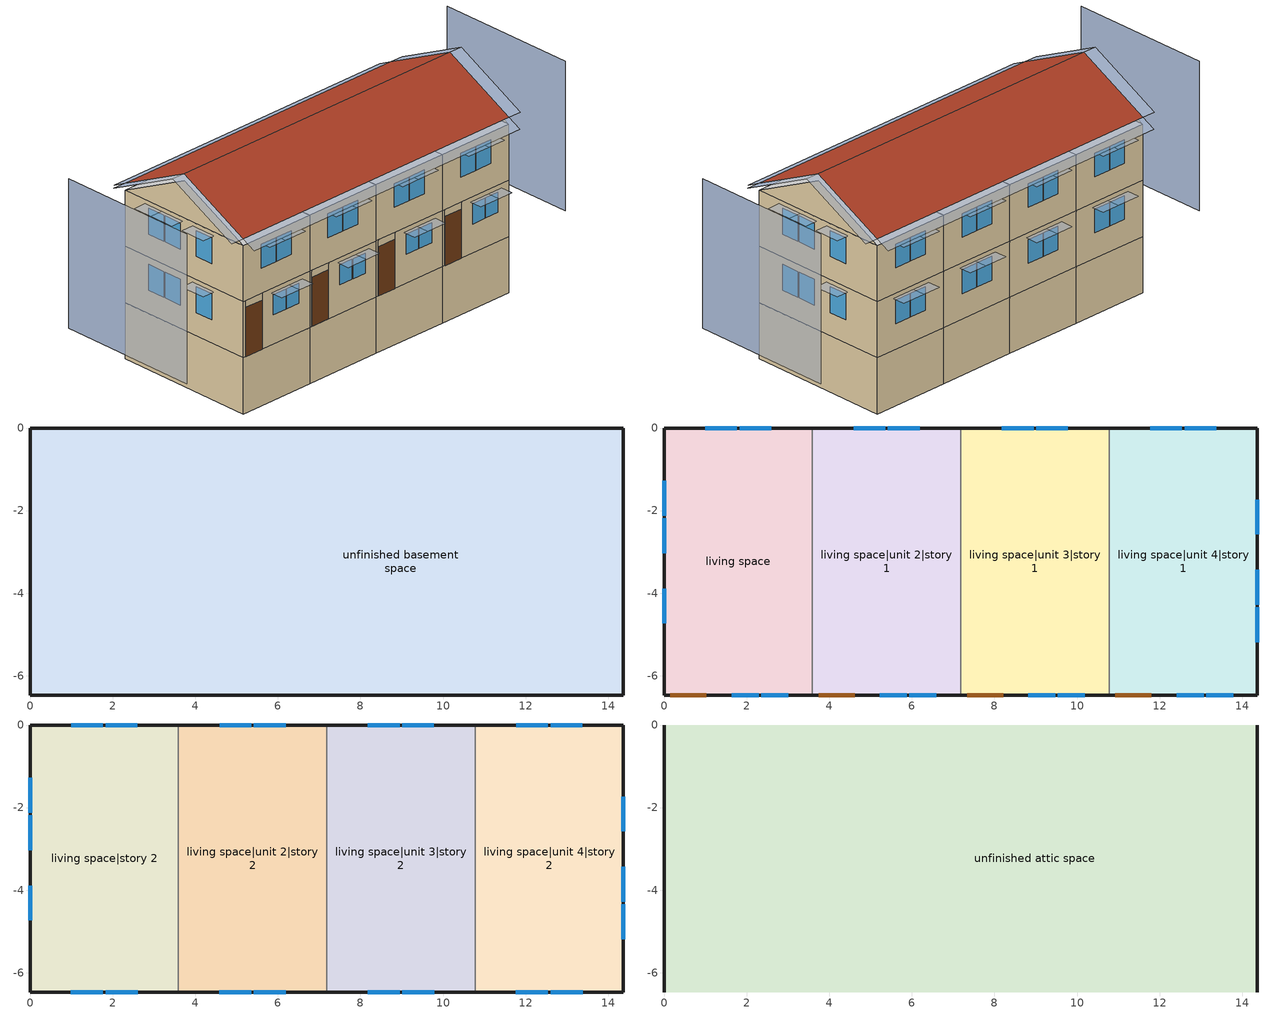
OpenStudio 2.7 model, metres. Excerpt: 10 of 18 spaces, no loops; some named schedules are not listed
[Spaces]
unfinished basement space
 floor foundation (FloorFndGrndUnfinB): 0,-6.47 0,0 3.59,0 3.59,-6.47 z-2.44
 floor foundation (FloorFndGrndUnfinB 3): 3.59,-6.47 3.59,0 7.18,0 7.18,-6.47 z-2.44
 floor foundation (FloorFndGrndUnfinB 1): 7.18,-6.47 7.18,0 10.78,0 10.78,-6.47 z-2.44
 floor foundation (FloorFndGrndUnfinB 2): 10.78,-6.47 10.78,0 14.37,0 14.37,-6.47 z-2.44
 wall foundation (WallFndGrndUnfinB): 3.59,0 0,0 0,-6.47 3.59,-6.47 z-2.44:0
 wall foundation (WallFndGrndUnfinB 3): 3.59,-6.47 7.18,-6.47 / 7.18,0 3.59,0 z-2.44:0
 wall foundation (WallFndGrndUnfinB 1): 7.18,-6.47 10.78,-6.47 / 10.78,0 7.18,0 z-2.44:0
 wall foundation (WallFndGrndUnfinB 2): 10.78,-6.47 14.37,-6.47 14.37,0 10.78,0 z-2.44:0
living space
 floor to unfinished basement space (FloorUnfinBInsFin Reversed): 0,-6.47 0,0 3.59,0 3.59,-6.47 z0
 wall outside (WallExtInsFin): 3.59,0 0,0 0,-6.47 0.13,-6.47 1.05,-6.47 3.59,-6.47 z0:2.44
 wall to living space|unit 2|story 1 (WallIntFinUninsFin Reversed): 3.59,-6.47 3.59,0 z0:2.44
 window (WindowConstruction): 1.64,-6.47 2.29,-6.47 / 2.35,-6.47 3,-6.47 z1.26:2.13; 2.6,0 1.83,0 / 1.77,0 1,0 z1.11:2.13; 0,-1.28 0,-2.12 / 0,-2.19 0,-3.03 / 0,-3.89 0,-4.73 z1.01:2.13
 door (Door): 0.15,-6.47 1.02,-6.47 z0:2.13
living space|unit 2|story 1
 floor to unfinished basement space (FloorUnfinBInsFin Reversed): 3.59,-6.47 3.59,0 7.18,0 7.18,-6.47 z0
 wall outside (WallExtInsFin): 7.18,0 3.59,0 / 3.59,-6.47 3.72,-6.47 4.64,-6.47 7.18,-6.47 z0:2.44
 wall to living space|unit 3|story 1 (WallIntFinUninsFin Reversed): 7.18,-6.47 7.18,0 z0:2.44
 window (WindowConstruction): 5.23,-6.47 5.88,-6.47 / 5.94,-6.47 6.6,-6.47 z1.26:2.13; 6.19,0 5.42,0 / 5.36,0 4.59,0 z1.11:2.13
 door (Door): 3.74,-6.47 4.62,-6.47 z0:2.13
living space|unit 3|story 1
 floor to unfinished basement space (FloorUnfinBInsFin Reversed): 7.18,-6.47 7.18,0 10.78,0 10.78,-6.47 z0
 wall outside (WallExtInsFin): 10.78,0 7.18,0 / 7.18,-6.47 7.31,-6.47 8.23,-6.47 10.78,-6.47 z0:2.44
 wall to living space|unit 4|story 1 (WallIntFinUninsFin Reversed): 10.78,-6.47 10.78,0 z0:2.44
 window (WindowConstruction): 8.82,-6.47 9.47,-6.47 / 9.54,-6.47 10.19,-6.47 z1.26:2.13; 9.78,0 9.01,0 / 8.95,0 8.18,0 z1.11:2.13
 door (Door): 7.34,-6.47 8.21,-6.47 z0:2.13
living space|unit 4|story 1
 floor to unfinished basement space (FloorUnfinBInsFin Reversed): 10.78,-6.47 10.78,0 14.37,0 14.37,-6.47 z0
 wall outside (WallExtInsFin): 10.78,-6.47 10.9,-6.47 11.82,-6.47 14.37,-6.47 14.37,0 10.78,0 z0:2.44
 window (WindowConstruction): 12.41,-6.47 13.07,-6.47 / 13.13,-6.47 13.78,-6.47 z1.26:2.13; 13.37,0 12.6,0 / 12.54,0 11.77,0 z1.11:2.13; 14.37,-5.18 14.37,-4.34 / 14.37,-4.28 14.37,-3.44 / 14.37,-2.58 14.37,-1.73 z1.01:2.13
 door (Door): 10.93,-6.47 11.8,-6.47 z0:2.13
living space|story 2
 floor to living space (FloorFinUninsFin): 0,-6.47 0,0 3.59,0 3.59,-6.47 z2.44
 wall outside (WallExtInsFin): 3.59,0 0,0 0,-6.47 3.59,-6.47 z2.44:4.88
 wall to living space|unit 2|story 2 (WallIntFinUninsFin Reversed): 3.59,-6.47 3.59,0 z2.44:4.88
 window (WindowConstruction): 0.99,-6.47 1.77,-6.47 / 1.83,-6.47 2.6,-6.47 z3.54:4.57; 2.6,0 1.83,0 / 1.77,0 1,0 z3.55:4.57; 0,-1.28 0,-2.12 / 0,-2.19 0,-3.03 / 0,-3.89 0,-4.73 z3.45:4.57
living space|unit 2|story 2
 floor to living space|unit 2|story 1 (FloorFinUninsFin): 3.59,-6.47 3.59,0 7.18,0 7.18,-6.47 z2.44
 wall outside (WallExtInsFin): 3.59,-6.47 7.18,-6.47 / 7.18,0 3.59,0 z2.44:4.88
 wall to living space|unit 3|story 2 (WallIntFinUninsFin Reversed): 7.18,-6.47 7.18,0 z2.44:4.88
 window (WindowConstruction): 4.58,-6.47 5.36,-6.47 / 5.42,-6.47 6.2,-6.47 z3.54:4.57; 6.19,0 5.42,0 / 5.36,0 4.59,0 z3.55:4.57
living space|unit 3|story 2
 floor to living space|unit 3|story 1 (FloorFinUninsFin): 7.18,-6.47 7.18,0 10.78,0 10.78,-6.47 z2.44
 wall outside (WallExtInsFin): 7.18,-6.47 10.78,-6.47 / 10.78,0 7.18,0 z2.44:4.88
 wall to living space|unit 4|story 2 (WallIntFinUninsFin Reversed): 10.78,-6.47 10.78,0 z2.44:4.88
 window (WindowConstruction): 8.17,-6.47 8.95,-6.47 / 9.01,-6.47 9.79,-6.47 z3.54:4.57; 9.78,0 9.01,0 / 8.95,0 8.18,0 z3.55:4.57
living space|unit 4|story 2
 floor to living space|unit 4|story 1 (FloorFinUninsFin): 10.78,-6.47 10.78,0 14.37,0 14.37,-6.47 z2.44
 wall outside (WallExtInsFin): 10.78,-6.47 14.37,-6.47 14.37,0 10.78,0 z2.44:4.88
 window (WindowConstruction): 11.76,-6.47 12.54,-6.47 / 12.6,-6.47 13.38,-6.47 z3.54:4.57; 13.37,0 12.6,0 / 12.54,0 11.77,0 z3.55:4.57; 14.37,-5.18 14.37,-4.34 / 14.37,-4.28 14.37,-3.44 / 14.37,-2.58 14.37,-1.73 z3.45:4.57
unfinished attic space
 floor to living space|story 2 (FloorFinInsUnfinAttic): 3.59,0 3.59,-6.47 0,-6.47 0,0 z4.88
 floor to living space|unit 2|story 2 (FloorFinInsUnfinAttic): 7.18,0 7.18,-6.47 3.59,-6.47 3.59,0 z4.88
 floor to living space|unit 3|story 2 (FloorFinInsUnfinAttic): 10.78,0 10.78,-6.47 7.18,-6.47 7.18,0 z4.88
 floor to living space|unit 4|story 2 (FloorFinInsUnfinAttic): 14.37,0 14.37,-6.47 10.78,-6.47 10.78,0 z4.88
 wall outside (WallExtUninsUnfin): 0,-3.23,6.49 0,0,4.88 0,-6.47,4.88; 14.37,-3.23,6.49 14.37,-6.47,4.88 14.37,0,4.88
 roof outside (RoofUnfinInsExt): 0,-3.23,6.8 14.37,-3.23,6.8 14.37,0,5.18 0,0,5.18; 14.37,-3.23,6.8 0,-3.23,6.8 0,-6.47,5.18 14.37,-6.47,5.18
shading: -3.05,0 -3.05,-6.47 / 17.42,-6.47 17.42,0 z0:6.49; -0.61,0,5.18 -0.61,-3.23,6.8 0,-3.23,6.8 0,0,5.18; 14.98,-3.23,6.8 14.98,0,5.18 14.37,0,5.18 14.37,-3.23,6.8; 14.37,0.61,4.88 0,0.61,4.88 0,0,5.18 14.37,0,5.18; 14.98,-6.47,5.18 14.98,-3.23,6.8 14.37,-3.23,6.8 14.37,-6.47,5.18; -0.61,-3.23,6.8 -0.61,-6.47,5.18 0,-6.47,5.18 0,-3.23,6.8; 0,-7.08,4.88 14.37,-7.08,4.88 14.37,-6.47,5.18 0,-6.47,5.18; 8.03,0 9.1,0 9.1,0.61 8.03,0.61 z2.29; 0.84,0 1.92,0 1.92,0.61 0.84,0.61 z4.72; 9.94,-6.47 8.86,-6.47 8.86,-7.08 9.94,-7.08 z4.72; 10.34,-6.47 9.38,-6.47 9.38,-7.08 10.34,-7.08 z2.29; 14.37,-1.58 14.37,-2.73 14.98,-2.73 14.98,-1.58 z2.29; 14.37,-1.58 14.37,-2.73 14.98,-2.73 14.98,-1.58 z4.72; 2.44,-6.47 1.48,-6.47 1.48,-7.08 2.44,-7.08 z2.29; 0,-3.18 0,-2.03 -0.61,-2.03 -0.61,-3.18 z2.29; 6.03,-6.47 5.08,-6.47 5.08,-7.08 6.03,-7.08 z2.29; 0,-4.88 0,-3.74 -0.61,-3.74 -0.61,-4.88 z2.29; 3.16,-6.47 2.2,-6.47 2.2,-7.08 3.16,-7.08 z2.29; 2.76,-6.47 1.67,-6.47 1.67,-7.08 2.76,-7.08 z4.72; 0,-3.18 0,-2.03 -0.61,-2.03 -0.61,-3.18 z4.72; 0,-2.28 0,-1.13 -0.61,-1.13 -0.61,-2.28 z4.72; 0.84,0 1.92,0 1.92,0.61 0.84,0.61 z2.29; 1.92,-6.47 0.84,-6.47 0.84,-7.08 1.92,-7.08 z4.72; 6.75,-6.47 5.79,-6.47 5.79,-7.08 6.75,-7.08 z2.29; 9.63,-6.47 8.67,-6.47 8.67,-7.08 9.63,-7.08 z2.29; 8.86,0 9.93,0 9.93,0.61 8.86,0.61 z4.72; 5.51,-6.47 4.43,-6.47 4.43,-7.08 5.51,-7.08 z4.72; 6.35,-6.47 5.27,-6.47 5.27,-7.08 6.35,-7.08 z4.72; 9.1,-6.47 8.02,-6.47 8.02,-7.08 9.1,-7.08 z4.72; 13.22,-6.47 12.26,-6.47 12.26,-7.08 13.22,-7.08 z2.29; 13.93,-6.47 12.97,-6.47 12.97,-7.08 13.93,-7.08 z2.29; 12.69,-6.47 11.61,-6.47 11.61,-7.08 12.69,-7.08 z4.72; 13.53,-6.47 12.45,-6.47 12.45,-7.08 13.53,-7.08 z4.72; 1.67,0 2.75,0 2.75,0.61 1.67,0.61 z2.29; 1.67,0 2.75,0 2.75,0.61 1.67,0.61 z4.72; 5.27,0 6.34,0 6.34,0.61 5.27,0.61 z2.29; 4.44,0 5.51,0 5.51,0.61 4.44,0.61 z2.29; 8.86,0 9.93,0 9.93,0.61 8.86,0.61 z2.29; 14.37,-4.19 14.37,-5.34 14.98,-5.34 14.98,-4.19 z4.72; 0,-4.88 0,-3.74 -0.61,-3.74 -0.61,-4.88 z4.72; 5.27,0 6.34,0 6.34,0.61 5.27,0.61 z4.72; 4.44,0 5.51,0 5.51,0.61 4.44,0.61 z4.72; 8.03,0 9.1,0 9.1,0.61 8.03,0.61 z4.72; 12.45,0 13.52,0 13.52,0.61 12.45,0.61 z2.29; 11.62,0 12.69,0 12.69,0.61 11.62,0.61 z2.29; 12.45,0 13.52,0 13.52,0.61 12.45,0.61 z4.72; 11.62,0 12.69,0 12.69,0.61 11.62,0.61 z4.72; 0,-2.28 0,-1.13 -0.61,-1.13 -0.61,-2.28 z2.29; 14.37,-4.19 14.37,-5.34 14.98,-5.34 14.98,-4.19 z2.29; 14.37,-3.29 14.37,-4.43 14.98,-4.43 14.98,-3.29 z4.72; 14.37,-3.29 14.37,-4.43 14.98,-4.43 14.98,-3.29 z2.29
[Site]
Denver Intl Ap_CO_USA: Latitude {deg}=39.83; Longitude {deg}=-104.65; Time Zone {hr}=-7; Elevation {m}=1650; Terrain=Suburbs
[ClimateZones]
Climate Zone Institution Name 2=Building America; Climate Zone Document Year 2=0; Climate Zone Value 2=Cold
[Site:WaterMainsTemperature]
Calculation Method=Correlation; Annual Average Outdoor Air Temperature {C}=10.8753; Maximum Difference In Monthly Average Outdoor Air Temperatures {deltaC}=23.1524
[Site:GroundTemperature:Deep]
10.8753, 10.8753, 10.8753, 10.8753, 10.8753, 10.8753, 10.8753, 10.8753, 10.8753, 10.8753, 10.8753, 10.8753
[Building]
Building 1: North Axis {deg}=270; Standards Number of Stories=3; Standards Number of Above Ground Stories=2; Standards Building Type=singlefamilyattached; Standards Number of Living Units=4
[SizingPeriod:DesignDay] Barometric Pressure {Pa}=83011.8; Wind Direction {deg}=0; Sky Clearness=0; Snow Indicator=0; Day of Month=21; Daylight Saving Time Indicator=0; Humidity Indicating Type=Wetbulb; Dry-Bulb Temperature Range Modifier Type=DefaultMultipliers; Solar Model Indicator=ASHRAEClearSky
Name | Maximum Dry-Bulb Temperature {C} | Daily Dry-Bulb Temperature Range {deltaC} | Humidity Indicating Conditions at Maximum Dry-Bulb | Wind Speed {m/s} | Month | Day Type
Ann Htg 99% Condns DB | -14 | 0 | -14 | 12 | 1 | WinterDesignDay
Ann Clg 1% Condns DB=>MWB | 33.2 | 15.2 | 15.6 | 4.2 | 7 | SummerDesignDay
[Material] Roughness=Rough
Name | Thickness {m} | Conductivity {W/m-K} | Density {kg/m3} | Specific Heat {J/kg-K} | Thermal Absorptance | Solar Absorptance | Visible Absorptance
FloorUAAdditionalCeilingIns | 0.12827 | 0.0411113 | 16.02 | 1046.75
FloorUATrussandIns | 0.0889 | 0.0436674 | 50.7834 | 1165.1
Drywall 0.5 in. | 0.0127 | 0.160291 | 801 | 837.4 | 0.9 | 0.5 | 0.1
Asphalt Shingles, Medium | 0.009525 | 0.162714 | 1121.4 | 1465.45 | 0.91 | 0.85 | 0.85
RoofSheathing | 0.01905 | 0.115458 | 512.64 | 1214.23
RoofUARoofIns | 0.18415 | 8.02397 | 37.0049 | 1207.88
Vinyl, Light | 0.009525 | 0.089435 | 177.822 | 1046.75 | 0.9 | 0.3 | 0.3
WallSheathing | 0.0127 | 0.115458 | 512.64 | 1214.23
WallStudAndCavity | 0.0889 | 0.054245 | 162.403 | 1178.92
WallStudAndCavity 1 | 0.0889 | 0.393744 | 83.0341 | 1211.67
WallStudAndCavity 2 | 0.0889 | 0.396154 | 83.0341 | 1211.67
res furniture material living space | 0.1524 | 0.115458 | 640.8 | 1214.23 | 0.9 | 0.6 | 0.1
FoundationExtVertIns; FoundationExtVertIns 1; FoundationExtVertIns 2; FoundationExtVertIns 3 | 0.051816 | 0.029427 | 32.04 | 1214.23
Concrete 8.0 in. | 0.2032 | 1.31141 | 2242.8 | 837.4 | 0.9
Concrete 4.0 in. | 0.1016 | 1.31141 | 2242.8 | 837.4 | 0.9
FloorIns | 0.23495 | 2.59817 | 67.691 | 1210.98
Wood Floor | 0.015875 | 0.115458 | 544.68 | 1214.23
Floor Covering | 0.0127 | 0.0433444 | 54.468 | 1339.84 | 0.9 | 0.9
FloorFinStudAndAirFloor | 0.1397 | 0.557395 | 67.691 | 1210.98
DoorMaterial | 0.04445 | 0.0612267 | 512.64 | 1214.23
[Construction]
FloorFinInsUnfinAttic: FloorUAAdditionalCeilingIns, FloorUATrussandIns, Drywall 0.5 in.
RoofUnfinInsExt: Asphalt Shingles, Medium, RoofSheathing, RoofUARoofIns
WallExtInsFin: Vinyl, Light, WallSheathing, WallStudAndCavity, Drywall 0.5 in.
WallExtUninsUnfin: Vinyl, Light, WallSheathing, WallStudAndCavity 1
WallIntFinUninsFin Reversed: Drywall 0.5 in., WallStudAndCavity 2, Vinyl, Light
res furniture construction living space; res furniture construction living space|story 2; res furniture construction unfinished basement space; res furniture construction living space|unit 2|story 1; res furniture construction living space|unit 3|story 1; res furniture construction living space|unit 2|story 2; res furniture construction living space|unit 3|story 2; res furniture construction living space|unit 4|story 1; res furniture construction living space|unit 4|story 2: res furniture material living space
WallFndGrndUnfinB; WallFndGrndUnfinB 1; WallFndGrndUnfinB 2; WallFndGrndUnfinB 3: Concrete 8.0 in.
FloorFndGrndUnfinB; FloorFndGrndUnfinB 1; FloorFndGrndUnfinB 2; FloorFndGrndUnfinB 3: Concrete 4.0 in.
FloorUnfinBInsFin Reversed: Floor Covering, Wood Floor, RoofSheathing, FloorIns
FloorFinUninsFin: Drywall 0.5 in., FloorFinStudAndAirFloor, RoofSheathing, Wood Floor, Floor Covering
WindowConstruction: WindowMaterial
Door: DoorMaterial
[WindowMaterial:Shade]
CoolingShade: Solar Transmittance=0.999; Solar Reflectance=0.00099; Visible Transmittance=0.999; Visible Reflectance=0.00099; Thermal Hemispherical Emissivity=1e-005; Thermal Transmittance=0.999; Thickness {m}=0.0001; Conductivity {W/m-K}=10000; Shade to Glass Distance {m}=0.001; Top Opening Multiplier=0; Bottom Opening Multiplier=0; Left-Side Opening Multiplier=0; Right-Side Opening Multiplier=0; Airflow Permeability=0
[WindowMaterial:SimpleGlazingSystem]
WindowMaterial: U-Factor {W/m2-K}=2.10086; Solar Heat Gain Coefficient=0.21
[ThermalZone] Use Ideal Air Loads=No
living zone: Thermostat=living zone temperature setpoint
living zone|unit 2: Thermostat=living zone|unit 2 temperature setpoint
living zone|unit 3: Thermostat=living zone|unit 3 temperature setpoint
living zone|unit 4: Thermostat=living zone|unit 4 temperature setpoint
unfinished basement zone; unfinished attic zone: 
res ds res ashp htg asys ret air zone; res ds res ashp clg asys ret air zone; res ds res ashp_unit 3 clg asys ret air zone; res ds res ashp_unit 3 htg asys ret air zone; res ds res ashp_unit 2 clg asys ret air zone; res ds res ashp_unit 2 htg asys ret air zone; res ds res ashp_unit 4 clg asys ret air zone; res ds res ashp_unit 4 htg asys ret air zone: Volume {m3}=0.25
[Space]
Name | Space Type | Thermal Zone | Building Unit
living space; living space|story 2 | Space Type 1 | living zone | unit 1
living space|unit 2|story 1; living space|unit 2|story 2 | Space Type 1 | living zone|unit 2 | unit 2
living space|unit 3|story 1; living space|unit 3|story 2 | Space Type 1 | living zone|unit 3 | unit 3
living space|unit 4|story 1; living space|unit 4|story 2 | Space Type 1 | living zone|unit 4 | unit 4
unfinished basement space | Space Type 2 | unfinished basement zone
unfinished attic space | Space Type 3 | unfinished attic zone
res ds res ashp htg asys ret air space |  | res ds res ashp htg asys ret air zone
res ds res ashp clg asys ret air space |  | res ds res ashp clg asys ret air zone
res ds res ashp_unit 3 clg asys ret air space |  | res ds res ashp_unit 3 clg asys ret air zone
res ds res ashp_unit 3 htg asys ret air space |  | res ds res ashp_unit 3 htg asys ret air zone
res ds res ashp_unit 2 clg asys ret air space |  | res ds res ashp_unit 2 clg asys ret air zone
res ds res ashp_unit 2 htg asys ret air space |  | res ds res ashp_unit 2 htg asys ret air zone
res ds res ashp_unit 4 clg asys ret air space |  | res ds res ashp_unit 4 clg asys ret air zone
res ds res ashp_unit 4 htg asys ret air space |  | res ds res ashp_unit 4 htg asys ret air zone
[SpaceType]
Name | Standards Space Type
Space Type 1 | living
Space Type 2 | unfinished basement
Space Type 3 | unfinished attic
[BuildingUnit] Building Unit Type=Residential
unit 1; unit 2; unit 3; unit 4
[People:Definition] Number of People Calculation Method=People; Number of People {people}=1.695; Fraction Radiant=0.319734; Sensible Heat Fraction=0.573; Carbon Dioxide Generation Rate {m3/s-W}=0; Enable ASHRAE 55 Comfort Warnings=No; Mean Radiant Temperature Calculation Type=ZoneAveraged
res occupants|living space|story 2; res occupants|living space; res occupants|unit 3|living space|unit 3|story 1; res occupants|unit 3|living space|unit 3|story 2; res occupants|unit 2|living space|unit 2|story 1; res occupants|unit 2|living space|unit 2|story 2; res occupants|unit 4|living space|unit 4|story 2; res occupants|unit 4|living space|unit 4|story 1
[People] Number of People Schedule=res occupants schedule; Activity Level Schedule=Schedule Ruleset 1; Multiplier=1
Name | People Definition | Space or SpaceType
res occupants|living space|story 2 | res occupants|living space|story 2 | living space|story 2
res occupants|living space | res occupants|living space | living space
res occupants|unit 3|living space|unit 3|story 1 | res occupants|unit 3|living space|unit 3|story 1 | living space|unit 3|story 1
res occupants|unit 3|living space|unit 3|story 2 | res occupants|unit 3|living space|unit 3|story 2 | living space|unit 3|story 2
res occupants|unit 2|living space|unit 2|story 1 | res occupants|unit 2|living space|unit 2|story 1 | living space|unit 2|story 1
res occupants|unit 2|living space|unit 2|story 2 | res occupants|unit 2|living space|unit 2|story 2 | living space|unit 2|story 2
res occupants|unit 4|living space|unit 4|story 2 | res occupants|unit 4|living space|unit 4|story 2 | living space|unit 4|story 2
res occupants|unit 4|living space|unit 4|story 1 | res occupants|unit 4|living space|unit 4|story 1 | living space|unit 4|story 1
[InternalMass:Definition] Design Level Calculation Method=SurfaceArea
Name | Construction | Surface Area {m2}
res furniture mass living space | res furniture construction living space | 9.290304
res furniture mass living space|story 2 | res furniture construction living space|story 2 | 9.290304
res furniture mass unfinished basement space | res furniture construction unfinished basement space | 37.1612
res furniture mass living space|unit 2|story 1 | res furniture construction living space|unit 2|story 1 | 9.290304
res furniture mass living space|unit 3|story 1 | res furniture construction living space|unit 3|story 1 | 9.2903
res furniture mass living space|unit 2|story 2 | res furniture construction living space|unit 2|story 2 | 9.290304
res furniture mass living space|unit 3|story 2 | res furniture construction living space|unit 3|story 2 | 9.2903
res furniture mass living space|unit 4|story 1 | res furniture construction living space|unit 4|story 1 | 9.2903
res furniture mass living space|unit 4|story 2 | res furniture construction living space|unit 4|story 2 | 9.2903
[InternalMass] Multiplier=1
Name | Internal Mass Definition | Space or SpaceType
res furniture mass living space | res furniture mass living space | living space
res furniture mass living space|story 2 | res furniture mass living space|story 2 | living space|story 2
res furniture mass unfinished basement space | res furniture mass unfinished basement space | unfinished basement space
res furniture mass living space|unit 2|story 1 | res furniture mass living space|unit 2|story 1 | living space|unit 2|story 1
res furniture mass living space|unit 3|story 1 | res furniture mass living space|unit 3|story 1 | living space|unit 3|story 1
res furniture mass living space|unit 2|story 2 | res furniture mass living space|unit 2|story 2 | living space|unit 2|story 2
res furniture mass living space|unit 3|story 2 | res furniture mass living space|unit 3|story 2 | living space|unit 3|story 2
res furniture mass living space|unit 4|story 1 | res furniture mass living space|unit 4|story 1 | living space|unit 4|story 1
res furniture mass living space|unit 4|story 2 | res furniture mass living space|unit 4|story 2 | living space|unit 4|story 2
[Foundation:Kiva] Exterior Vertical Insulation Depth {m}=2.4384; Wall Height Above Grade {m}=0.2032; Wall Depth Below Slab {m}=0.2032
Name | Exterior Vertical Insulation Material
Foundation Kiva 1 | FoundationExtVertIns
Foundation Kiva 2 | FoundationExtVertIns 1
Foundation Kiva 3 | FoundationExtVertIns 2
Foundation Kiva 4 | FoundationExtVertIns 3
[Foundation:Kiva:Settings]
Soil Conductivity {W/m-K}=1.731; Soil Density {kg/m3}=1842.3; Soil Specific Heat {J/kg-K}=418.7; Ground Solar Absorptivity=0.9; Ground Thermal Absorptivity=0.9; Ground Surface Roughness {m}=0.03; Far-Field Width {m}=40; Deep-Ground Boundary Condition=ZeroFlux; Deep-Ground Depth {m}=40; Minimum Cell Dimension {m}=0.02; Maximum Cell Growth Coefficient=1.5; Simulation Timestep=Hourly
[SurfaceProperty:ExposedFoundationPerimeter] Exposed Perimeter Calculation Method=TotalExposedPerimeter
Name | Total Exposed Perimeter {m}
Surface 69; Surface 87 | 13.65
Surface 81; Surface 75 | 7.1842
[ShadingControl]
WindowShadingControl: Shading Type=InteriorShade; Shading Device Material=CoolingShade; Shading Control Type=OnIfScheduleAllows; Schedule=Window shading schedule; Shading Control Is Scheduled=Yes
[OtherEquipment:Definition] Design Level Calculation Method=EquipmentLevel; Design Level {W}=0
Name | Fraction Latent | Fraction Radiant | Fraction Lost
res wh_1 sens; res wh_3 sens; res wh_2 sens; res wh_4 sens | 0 | 0 | 0
res wh_1 lat; res wh_3 lat; res wh_2 lat; res wh_4 lat | 1 | 0 | 0
res ds res ashp htg asys SupSLkToLvEq; res ds res ashp htg asys SupLatLkToLvEq; res ds res ashp htg asys SupDCnToLvEq; res ds res ashp htg asys SupDCnToAhEq; res ds res ashp htg asys RetDCnToPlEq; res ds res ashp htg asys RetDCnToAhEquip; res ds res ashp htg asys SupSLkToAhEq; res ds res ashp htg asys SupLatLkToAhEq; res ds res ashp htg asys RetSLkEq; res ds res ashp htg asys RetLatLkEq; res ds res ashp clg asys SupSLkToLvEq; res ds res ashp clg asys SupLatLkToLvEq; res ds res ashp clg asys SupDCnToLvEq; res ds res ashp clg asys SupDCnToAhEq; res ds res ashp clg asys RetDCnToPlEq; res ds res ashp clg asys RetDCnToAhEquip; res ds res ashp clg asys SupSLkToAhEq; res ds res ashp clg asys SupLatLkToAhEq; res ds res ashp clg asys RetSLkEq; res ds res ashp clg asys RetLatLkEq; res ds res ashp_unit 3 clg asys SupSLkToLvEq; res ds res ashp_unit 3 clg asys SupLatLkToLvEq; res ds res ashp_unit 3 clg asys SupDCnToLvEq; res ds res ashp_unit 3 clg asys SupDCnToAhEq; res ds res ashp_unit 3 clg asys RetDCnToPlEq; res ds res ashp_unit 3 clg asys RetDCnToAhEquip; res ds res ashp_unit 3 clg asys SupSLkToAhEq; res ds res ashp_unit 3 clg asys SupLatLkToAhEq; res ds res ashp_unit 3 clg asys RetSLkEq; res ds res ashp_unit 3 clg asys RetLatLkEq; res ds res ashp_unit 3 htg asys SupSLkToLvEq; res ds res ashp_unit 3 htg asys SupLatLkToLvEq; res ds res ashp_unit 3 htg asys SupDCnToLvEq; res ds res ashp_unit 3 htg asys SupDCnToAhEq; res ds res ashp_unit 3 htg asys RetDCnToPlEq; res ds res ashp_unit 3 htg asys RetDCnToAhEquip; res ds res ashp_unit 3 htg asys SupSLkToAhEq; res ds res ashp_unit 3 htg asys SupLatLkToAhEq; res ds res ashp_unit 3 htg asys RetSLkEq; res ds res ashp_unit 3 htg asys RetLatLkEq; res ds res ashp_unit 2 clg asys SupSLkToLvEq; res ds res ashp_unit 2 clg asys SupLatLkToLvEq; res ds res ashp_unit 2 clg asys SupDCnToLvEq; res ds res ashp_unit 2 clg asys SupDCnToAhEq; res ds res ashp_unit 2 clg asys RetDCnToPlEq; res ds res ashp_unit 2 clg asys RetDCnToAhEquip; res ds res ashp_unit 2 clg asys SupSLkToAhEq; res ds res ashp_unit 2 clg asys SupLatLkToAhEq; res ds res ashp_unit 2 clg asys RetSLkEq; res ds res ashp_unit 2 clg asys RetLatLkEq; res ds res ashp_unit 2 htg asys SupSLkToLvEq; res ds res ashp_unit 2 htg asys SupLatLkToLvEq; res ds res ashp_unit 2 htg asys SupDCnToLvEq; res ds res ashp_unit 2 htg asys SupDCnToAhEq; res ds res ashp_unit 2 htg asys RetDCnToPlEq; res ds res ashp_unit 2 htg asys RetDCnToAhEquip; res ds res ashp_unit 2 htg asys SupSLkToAhEq; res ds res ashp_unit 2 htg asys SupLatLkToAhEq; res ds res ashp_unit 2 htg asys RetSLkEq; res ds res ashp_unit 2 htg asys RetLatLkEq; res ds res ashp_unit 4 clg asys SupSLkToLvEq; res ds res ashp_unit 4 clg asys SupLatLkToLvEq; res ds res ashp_unit 4 clg asys SupDCnToLvEq; res ds res ashp_unit 4 clg asys SupDCnToAhEq; res ds res ashp_unit 4 clg asys RetDCnToPlEq; res ds res ashp_unit 4 clg asys RetDCnToAhEquip; res ds res ashp_unit 4 clg asys SupSLkToAhEq; res ds res ashp_unit 4 clg asys SupLatLkToAhEq; res ds res ashp_unit 4 clg asys RetSLkEq; res ds res ashp_unit 4 clg asys RetLatLkEq; res ds res ashp_unit 4 htg asys SupSLkToLvEq; res ds res ashp_unit 4 htg asys SupLatLkToLvEq; res ds res ashp_unit 4 htg asys SupDCnToLvEq; res ds res ashp_unit 4 htg asys SupDCnToAhEq; res ds res ashp_unit 4 htg asys RetDCnToPlEq; res ds res ashp_unit 4 htg asys RetDCnToAhEquip; res ds res ashp_unit 4 htg asys SupSLkToAhEq; res ds res ashp_unit 4 htg asys SupLatLkToAhEq; res ds res ashp_unit 4 htg asys RetSLkEq; res ds res ashp_unit 4 htg asys RetLatLkEq
[OtherEquipment] Schedule=Always On Discrete
Name | Other Equipment Definition | Space or SpaceType | Fuel Type
res wh_1 sens | res wh_1 sens | unfinished basement space
res wh_1 lat | res wh_1 lat | unfinished basement space
res wh_3 sens | res wh_3 sens | unfinished basement space
res wh_3 lat | res wh_3 lat | unfinished basement space
res wh_2 sens | res wh_2 sens | unfinished basement space
res wh_2 lat | res wh_2 lat | unfinished basement space
res wh_4 sens | res wh_4 sens | unfinished basement space
res wh_4 lat | res wh_4 lat | unfinished basement space
res ds res ashp htg asys SupSLkToLvEq | res ds res ashp htg asys SupSLkToLvEq | living space|story 2 | None
res ds res ashp htg asys SupLatLkToLvEq | res ds res ashp htg asys SupLatLkToLvEq | living space|story 2 | None
res ds res ashp htg asys SupDCnToLvEq | res ds res ashp htg asys SupDCnToLvEq | living space|story 2 | None
res ds res ashp htg asys SupDCnToAhEq | res ds res ashp htg asys SupDCnToAhEq | unfinished basement space | None
res ds res ashp htg asys RetDCnToPlEq | res ds res ashp htg asys RetDCnToPlEq | res ds res ashp htg asys ret air space | None
res ds res ashp htg asys RetDCnToAhEquip | res ds res ashp htg asys RetDCnToAhEquip | unfinished basement space | None
res ds res ashp htg asys SupSLkToAhEq | res ds res ashp htg asys SupSLkToAhEq | unfinished basement space | None
res ds res ashp htg asys SupLatLkToAhEq | res ds res ashp htg asys SupLatLkToAhEq | unfinished basement space | None
res ds res ashp htg asys RetSLkEq | res ds res ashp htg asys RetSLkEq | res ds res ashp htg asys ret air space | None
res ds res ashp htg asys RetLatLkEq | res ds res ashp htg asys RetLatLkEq | res ds res ashp htg asys ret air space | None
res ds res ashp clg asys SupSLkToLvEq | res ds res ashp clg asys SupSLkToLvEq | living space|story 2 | None
res ds res ashp clg asys SupLatLkToLvEq | res ds res ashp clg asys SupLatLkToLvEq | living space|story 2 | None
res ds res ashp clg asys SupDCnToLvEq | res ds res ashp clg asys SupDCnToLvEq | living space|story 2 | None
res ds res ashp clg asys SupDCnToAhEq | res ds res ashp clg asys SupDCnToAhEq | unfinished basement space | None
res ds res ashp clg asys RetDCnToPlEq | res ds res ashp clg asys RetDCnToPlEq | res ds res ashp clg asys ret air space | None
res ds res ashp clg asys RetDCnToAhEquip | res ds res ashp clg asys RetDCnToAhEquip | unfinished basement space | None
res ds res ashp clg asys SupSLkToAhEq | res ds res ashp clg asys SupSLkToAhEq | unfinished basement space | None
res ds res ashp clg asys SupLatLkToAhEq | res ds res ashp clg asys SupLatLkToAhEq | unfinished basement space | None
res ds res ashp clg asys RetSLkEq | res ds res ashp clg asys RetSLkEq | res ds res ashp clg asys ret air space | None
res ds res ashp clg asys RetLatLkEq | res ds res ashp clg asys RetLatLkEq | res ds res ashp clg asys ret air space | None
res ds res ashp_unit 3 clg asys SupSLkToLvEq | res ds res ashp_unit 3 clg asys SupSLkToLvEq | living space|unit 3|story 1 | None
res ds res ashp_unit 3 clg asys SupLatLkToLvEq | res ds res ashp_unit 3 clg asys SupLatLkToLvEq | living space|unit 3|story 1 | None
res ds res ashp_unit 3 clg asys SupDCnToLvEq | res ds res ashp_unit 3 clg asys SupDCnToLvEq | living space|unit 3|story 1 | None
res ds res ashp_unit 3 clg asys SupDCnToAhEq | res ds res ashp_unit 3 clg asys SupDCnToAhEq | unfinished basement space | None
res ds res ashp_unit 3 clg asys RetDCnToPlEq | res ds res ashp_unit 3 clg asys RetDCnToPlEq | res ds res ashp_unit 3 clg asys ret air space | None
res ds res ashp_unit 3 clg asys RetDCnToAhEquip | res ds res ashp_unit 3 clg asys RetDCnToAhEquip | unfinished basement space | None
res ds res ashp_unit 3 clg asys SupSLkToAhEq | res ds res ashp_unit 3 clg asys SupSLkToAhEq | unfinished basement space | None
res ds res ashp_unit 3 clg asys SupLatLkToAhEq | res ds res ashp_unit 3 clg asys SupLatLkToAhEq | unfinished basement space | None
res ds res ashp_unit 3 clg asys RetSLkEq | res ds res ashp_unit 3 clg asys RetSLkEq | res ds res ashp_unit 3 clg asys ret air space | None
res ds res ashp_unit 3 clg asys RetLatLkEq | res ds res ashp_unit 3 clg asys RetLatLkEq | res ds res ashp_unit 3 clg asys ret air space | None
res ds res ashp_unit 3 htg asys SupSLkToLvEq | res ds res ashp_unit 3 htg asys SupSLkToLvEq | living space|unit 3|story 1 | None
res ds res ashp_unit 3 htg asys SupLatLkToLvEq | res ds res ashp_unit 3 htg asys SupLatLkToLvEq | living space|unit 3|story 1 | None
res ds res ashp_unit 3 htg asys SupDCnToLvEq | res ds res ashp_unit 3 htg asys SupDCnToLvEq | living space|unit 3|story 1 | None
res ds res ashp_unit 3 htg asys SupDCnToAhEq | res ds res ashp_unit 3 htg asys SupDCnToAhEq | unfinished basement space | None
res ds res ashp_unit 3 htg asys RetDCnToPlEq | res ds res ashp_unit 3 htg asys RetDCnToPlEq | res ds res ashp_unit 3 htg asys ret air space | None
res ds res ashp_unit 3 htg asys RetDCnToAhEquip | res ds res ashp_unit 3 htg asys RetDCnToAhEquip | unfinished basement space | None
res ds res ashp_unit 3 htg asys SupSLkToAhEq | res ds res ashp_unit 3 htg asys SupSLkToAhEq | unfinished basement space | None
res ds res ashp_unit 3 htg asys SupLatLkToAhEq | res ds res ashp_unit 3 htg asys SupLatLkToAhEq | unfinished basement space | None
res ds res ashp_unit 3 htg asys RetSLkEq | res ds res ashp_unit 3 htg asys RetSLkEq | res ds res ashp_unit 3 htg asys ret air space | None
res ds res ashp_unit 3 htg asys RetLatLkEq | res ds res ashp_unit 3 htg asys RetLatLkEq | res ds res ashp_unit 3 htg asys ret air space | None
res ds res ashp_unit 2 clg asys SupSLkToLvEq | res ds res ashp_unit 2 clg asys SupSLkToLvEq | living space|unit 2|story 1 | None
res ds res ashp_unit 2 clg asys SupLatLkToLvEq | res ds res ashp_unit 2 clg asys SupLatLkToLvEq | living space|unit 2|story 1 | None
res ds res ashp_unit 2 clg asys SupDCnToLvEq | res ds res ashp_unit 2 clg asys SupDCnToLvEq | living space|unit 2|story 1 | None
res ds res ashp_unit 2 clg asys SupDCnToAhEq | res ds res ashp_unit 2 clg asys SupDCnToAhEq | unfinished basement space | None
res ds res ashp_unit 2 clg asys RetDCnToPlEq | res ds res ashp_unit 2 clg asys RetDCnToPlEq | res ds res ashp_unit 2 clg asys ret air space | None
res ds res ashp_unit 2 clg asys RetDCnToAhEquip | res ds res ashp_unit 2 clg asys RetDCnToAhEquip | unfinished basement space | None
res ds res ashp_unit 2 clg asys SupSLkToAhEq | res ds res ashp_unit 2 clg asys SupSLkToAhEq | unfinished basement space | None
res ds res ashp_unit 2 clg asys SupLatLkToAhEq | res ds res ashp_unit 2 clg asys SupLatLkToAhEq | unfinished basement space | None
res ds res ashp_unit 2 clg asys RetSLkEq | res ds res ashp_unit 2 clg asys RetSLkEq | res ds res ashp_unit 2 clg asys ret air space | None
res ds res ashp_unit 2 clg asys RetLatLkEq | res ds res ashp_unit 2 clg asys RetLatLkEq | res ds res ashp_unit 2 clg asys ret air space | None
res ds res ashp_unit 2 htg asys SupSLkToLvEq | res ds res ashp_unit 2 htg asys SupSLkToLvEq | living space|unit 2|story 1 | None
res ds res ashp_unit 2 htg asys SupLatLkToLvEq | res ds res ashp_unit 2 htg asys SupLatLkToLvEq | living space|unit 2|story 1 | None
res ds res ashp_unit 2 htg asys SupDCnToLvEq | res ds res ashp_unit 2 htg asys SupDCnToLvEq | living space|unit 2|story 1 | None
res ds res ashp_unit 2 htg asys SupDCnToAhEq | res ds res ashp_unit 2 htg asys SupDCnToAhEq | unfinished basement space | None
res ds res ashp_unit 2 htg asys RetDCnToPlEq | res ds res ashp_unit 2 htg asys RetDCnToPlEq | res ds res ashp_unit 2 htg asys ret air space | None
res ds res ashp_unit 2 htg asys RetDCnToAhEquip | res ds res ashp_unit 2 htg asys RetDCnToAhEquip | unfinished basement space | None
res ds res ashp_unit 2 htg asys SupSLkToAhEq | res ds res ashp_unit 2 htg asys SupSLkToAhEq | unfinished basement space | None
res ds res ashp_unit 2 htg asys SupLatLkToAhEq | res ds res ashp_unit 2 htg asys SupLatLkToAhEq | unfinished basement space | None
res ds res ashp_unit 2 htg asys RetSLkEq | res ds res ashp_unit 2 htg asys RetSLkEq | res ds res ashp_unit 2 htg asys ret air space | None
res ds res ashp_unit 2 htg asys RetLatLkEq | res ds res ashp_unit 2 htg asys RetLatLkEq | res ds res ashp_unit 2 htg asys ret air space | None
res ds res ashp_unit 4 clg asys SupSLkToLvEq | res ds res ashp_unit 4 clg asys SupSLkToLvEq | living space|unit 4|story 2 | None
res ds res ashp_unit 4 clg asys SupLatLkToLvEq | res ds res ashp_unit 4 clg asys SupLatLkToLvEq | living space|unit 4|story 2 | None
res ds res ashp_unit 4 clg asys SupDCnToLvEq | res ds res ashp_unit 4 clg asys SupDCnToLvEq | living space|unit 4|story 2 | None
res ds res ashp_unit 4 clg asys SupDCnToAhEq | res ds res ashp_unit 4 clg asys SupDCnToAhEq | unfinished basement space | None
res ds res ashp_unit 4 clg asys RetDCnToPlEq | res ds res ashp_unit 4 clg asys RetDCnToPlEq | res ds res ashp_unit 4 clg asys ret air space | None
res ds res ashp_unit 4 clg asys RetDCnToAhEquip | res ds res ashp_unit 4 clg asys RetDCnToAhEquip | unfinished basement space | None
res ds res ashp_unit 4 clg asys SupSLkToAhEq | res ds res ashp_unit 4 clg asys SupSLkToAhEq | unfinished basement space | None
res ds res ashp_unit 4 clg asys SupLatLkToAhEq | res ds res ashp_unit 4 clg asys SupLatLkToAhEq | unfinished basement space | None
res ds res ashp_unit 4 clg asys RetSLkEq | res ds res ashp_unit 4 clg asys RetSLkEq | res ds res ashp_unit 4 clg asys ret air space | None
res ds res ashp_unit 4 clg asys RetLatLkEq | res ds res ashp_unit 4 clg asys RetLatLkEq | res ds res ashp_unit 4 clg asys ret air space | None
res ds res ashp_unit 4 htg asys SupSLkToLvEq | res ds res ashp_unit 4 htg asys SupSLkToLvEq | living space|unit 4|story 2 | None
res ds res ashp_unit 4 htg asys SupLatLkToLvEq | res ds res ashp_unit 4 htg asys SupLatLkToLvEq | living space|unit 4|story 2 | None
res ds res ashp_unit 4 htg asys SupDCnToLvEq | res ds res ashp_unit 4 htg asys SupDCnToLvEq | living space|unit 4|story 2 | None
res ds res ashp_unit 4 htg asys SupDCnToAhEq | res ds res ashp_unit 4 htg asys SupDCnToAhEq | unfinished basement space | None
res ds res ashp_unit 4 htg asys RetDCnToPlEq | res ds res ashp_unit 4 htg asys RetDCnToPlEq | res ds res ashp_unit 4 htg asys ret air space | None
res ds res ashp_unit 4 htg asys RetDCnToAhEquip | res ds res ashp_unit 4 htg asys RetDCnToAhEquip | unfinished basement space | None
res ds res ashp_unit 4 htg asys SupSLkToAhEq | res ds res ashp_unit 4 htg asys SupSLkToAhEq | unfinished basement space | None
res ds res ashp_unit 4 htg asys SupLatLkToAhEq | res ds res ashp_unit 4 htg asys SupLatLkToAhEq | unfinished basement space | None
res ds res ashp_unit 4 htg asys RetSLkEq | res ds res ashp_unit 4 htg asys RetSLkEq | res ds res ashp_unit 4 htg asys ret air space | None
res ds res ashp_unit 4 htg asys RetLatLkEq | res ds res ashp_unit 4 htg asys RetLatLkEq | res ds res ashp_unit 4 htg asys ret air space | None
[ThermostatSetpoint:DualSetpoint] Heating Setpoint Temperature Schedule=res heating setpoint; Cooling Setpoint Temperature Schedule=res cooling setpoint
living zone|unit 3 temperature setpoint; living zone temperature setpoint; living zone|unit 2 temperature setpoint; living zone|unit 4 temperature setpoint
[ElectricEquipment:Definition] Design Level Calculation Method=EquipmentLevel
Name | Design Level {W} | Fraction Latent | Fraction Radiant | Fraction Lost
res refrig; res refrig|unit 3; res refrig|unit 2; res refrig|unit 4 | 65.0889 | 0 | 0 | 0
res misc plug loads|living space|story 2; res misc plug loads|living space; res misc plug loads|unit 3|living space|unit 3|story 1; res misc plug loads|unit 3|living space|unit 3|story 2; res misc plug loads|unit 2|living space|unit 2|story 1; res misc plug loads|unit 2|living space|unit 2|story 2; res misc plug loads|unit 4|living space|unit 4|story 2; res misc plug loads|unit 4|living space|unit 4|story 1 | 163.321 | 0.021 | 0.558 | 0.049
res infil_1 house fan; res infil_1 range fan; res infil_1 bath fan; res infil_3 house fan; res infil_3 range fan; res infil_3 bath fan; res infil_2 house fan; res infil_2 range fan; res infil_2 bath fan; res infil_4 house fan; res infil_4 range fan; res infil_4 bath fan | 0 | 0 | 0 | 1
[ElectricEquipment]
Name | Electric Equipment Definition | Space or SpaceType | Schedule
res refrig | res refrig | living space|story 2 | res refrig schedule
res refrig|unit 3 | res refrig|unit 3 | living space|unit 3|story 1 | res refrig schedule
res refrig|unit 2 | res refrig|unit 2 | living space|unit 2|story 1 | res refrig schedule
res refrig|unit 4 | res refrig|unit 4 | living space|unit 4|story 2 | res refrig schedule
res misc plug loads|living space|story 2 | res misc plug loads|living space|story 2 | living space|story 2 | res misc plug loads schedule
res misc plug loads|living space | res misc plug loads|living space | living space | res misc plug loads schedule
res misc plug loads|unit 3|living space|unit 3|story 1 | res misc plug loads|unit 3|living space|unit 3|story 1 | living space|unit 3|story 1 | res misc plug loads schedule
res misc plug loads|unit 3|living space|unit 3|story 2 | res misc plug loads|unit 3|living space|unit 3|story 2 | living space|unit 3|story 2 | res misc plug loads schedule
res misc plug loads|unit 2|living space|unit 2|story 1 | res misc plug loads|unit 2|living space|unit 2|story 1 | living space|unit 2|story 1 | res misc plug loads schedule
res misc plug loads|unit 2|living space|unit 2|story 2 | res misc plug loads|unit 2|living space|unit 2|story 2 | living space|unit 2|story 2 | res misc plug loads schedule
res misc plug loads|unit 4|living space|unit 4|story 2 | res misc plug loads|unit 4|living space|unit 4|story 2 | living space|unit 4|story 2 | res misc plug loads schedule
res misc plug loads|unit 4|living space|unit 4|story 1 | res misc plug loads|unit 4|living space|unit 4|story 1 | living space|unit 4|story 1 | res misc plug loads schedule
res infil_1 house fan | res infil_1 house fan | living space|story 2 | Always On Discrete
res infil_1 range fan | res infil_1 range fan | living space|story 2 | Always On Discrete
res infil_1 bath fan | res infil_1 bath fan | living space|story 2 | Always On Discrete
res infil_3 house fan | res infil_3 house fan | living space|unit 3|story 1 | Always On Discrete
res infil_3 range fan | res infil_3 range fan | living space|unit 3|story 1 | Always On Discrete
res infil_3 bath fan | res infil_3 bath fan | living space|unit 3|story 1 | Always On Discrete
res infil_2 house fan | res infil_2 house fan | living space|unit 2|story 1 | Always On Discrete
res infil_2 range fan | res infil_2 range fan | living space|unit 2|story 1 | Always On Discrete
res infil_2 bath fan | res infil_2 bath fan | living space|unit 2|story 1 | Always On Discrete
res infil_4 house fan | res infil_4 house fan | living space|unit 4|story 2 | Always On Discrete
res infil_4 range fan | res infil_4 range fan | living space|unit 4|story 2 | Always On Discrete
res infil_4 bath fan | res infil_4 bath fan | living space|unit 4|story 2 | Always On Discrete
[Lights:Definition] Design Level Calculation Method=LightingLevel; Lighting Level {W}=91.1261; Fraction Radiant=0.6; Fraction Visible=0.2; Return Air Fraction=0
res lighting living space|story 2; res lighting living space; res lighting|unit 3 living space|unit 3|story 1; res lighting|unit 3 living space|unit 3|story 2; res lighting|unit 2 living space|unit 2|story 1; res lighting|unit 2 living space|unit 2|story 2; res lighting|unit 4 living space|unit 4|story 2; res lighting|unit 4 living space|unit 4|story 1
[Lights] Schedule=res lighting schedule; Fraction Replaceable=1
Name | Lights Definition | Space or SpaceType
res lighting living space|story 2 | res lighting living space|story 2 | living space|story 2
res lighting living space | res lighting living space | living space
res lighting|unit 3 living space|unit 3|story 1 | res lighting|unit 3 living space|unit 3|story 1 | living space|unit 3|story 1
res lighting|unit 3 living space|unit 3|story 2 | res lighting|unit 3 living space|unit 3|story 2 | living space|unit 3|story 2
res lighting|unit 2 living space|unit 2|story 1 | res lighting|unit 2 living space|unit 2|story 1 | living space|unit 2|story 1
res lighting|unit 2 living space|unit 2|story 2 | res lighting|unit 2 living space|unit 2|story 2 | living space|unit 2|story 2
res lighting|unit 4 living space|unit 4|story 2 | res lighting|unit 4 living space|unit 4|story 2 | living space|unit 4|story 2
res lighting|unit 4 living space|unit 4|story 1 | res lighting|unit 4 living space|unit 4|story 1 | living space|unit 4|story 1
[Exterior:Lights:Definition]
res lighting exterior: Design Level {W}=87.3605
[Exterior:Lights]
res lighting exterior: Exterior Lights Definition=res lighting exterior; Schedule=res lighting schedule
[SpaceInfiltration:DesignFlowRate] Schedule=Always On Discrete
Name | Space or SpaceType | Design Flow Rate Calculation Method | Air Changes per Hour {1/hr} | Constant Term Coefficient | Temperature Term Coefficient | Velocity Term Coefficient | Velocity Squared Term Coefficient | Design Flow Rate {m3/s}
res infil|unfinished basement space | unfinished basement space | AirChanges/Hour | 0.1 | 1 | 0 | 0 | 0
res nv_1 flow; res infil_1 flow | living space|story 2 | Flow/Space |  |  |  |  |  | 0
res nv_3 flow; res infil_3 flow | living space|unit 3|story 1 | Flow/Space |  |  |  |  |  | 0
res nv_2 flow; res infil_2 flow | living space|unit 2|story 1 | Flow/Space |  |  |  |  |  | 0
res nv_4 flow; res infil_4 flow | living space|unit 4|story 2 | Flow/Space |  |  |  |  |  | 0
[SpaceInfiltration:EffectiveLeakageArea]
res infil|unfinished attic space: Space or SpaceType=unfinished attic space; Schedule=Always On Discrete; Effective Air Leakage Area {cm2}=3093.67; Stack Coefficient=0.000133517; Wind Coefficient=2.16931e-05
[ZoneMixing] Schedule=Always On Continuous; Design Flow Rate Calculation Method=Flow/Zone; Design Flow Rate {m3/s}=0
Name | Zone | Source Zone
res ds res ashp htg asys AhToLivMix; res ds res ashp clg asys AhToLivMix | living zone | unfinished basement zone
res ds res ashp htg asys LivToAhMix; res ds res ashp clg asys LivToAhMix | unfinished basement zone | living zone
res ds res ashp_unit 3 clg asys AhToLivMix; res ds res ashp_unit 3 htg asys AhToLivMix | living zone|unit 3 | unfinished basement zone
res ds res ashp_unit 3 clg asys LivToAhMix; res ds res ashp_unit 3 htg asys LivToAhMix | unfinished basement zone | living zone|unit 3
res ds res ashp_unit 2 clg asys AhToLivMix; res ds res ashp_unit 2 htg asys AhToLivMix | living zone|unit 2 | unfinished basement zone
res ds res ashp_unit 2 clg asys LivToAhMix; res ds res ashp_unit 2 htg asys LivToAhMix | unfinished basement zone | living zone|unit 2
res ds res ashp_unit 4 clg asys AhToLivMix; res ds res ashp_unit 4 htg asys AhToLivMix | living zone|unit 4 | unfinished basement zone
res ds res ashp_unit 4 clg asys LivToAhMix; res ds res ashp_unit 4 htg asys LivToAhMix | unfinished basement zone | living zone|unit 4
[Schedule:Ruleset]
Name | Default Day Schedule | Summer Design Day Schedule | Winter Design Day Schedule
res occupants schedule | Schedule Day 3 | res occupants schedule summer design | res occupants schedule winter design
Schedule Ruleset 1 | Schedule Day 4
Window shading schedule | Schedule Day 11
res heating setpoint | Schedule Day 6 | res heating setpoint summer design | res heating setpoint winter design
res cooling setpoint | Schedule Day 7 | res cooling setpoint summer design | res cooling setpoint winter design
res refrig schedule | Schedule Day 8 | res refrig schedule summer design | res refrig schedule winter design
res lighting schedule | Schedule Day 47 | res lighting schedule summer design | res lighting schedule winter design
res misc plug loads schedule | Schedule Day 56 | res misc plug loads schedule summer design | res misc plug loads schedule winter design
[Schedule:Day]
Schedule Day 3; res occupants schedule winter design; Schedule Day 11; Schedule Day 6; Schedule Day 8; res refrig schedule winter design; Schedule Day 47; res lighting schedule winter design; Schedule Day 56; res misc plug loads schedule winter design: 24, 0, 0
res occupants schedule summer design; res refrig schedule summer design; res lighting schedule summer design; res misc plug loads schedule summer design: 24, 0, 1
Schedule Day 4: 24, 0, 112.539
res heating setpoint winter design: 24, 0, 21.1111
res heating setpoint summer design: 24, 0, 23.8889
[Schedule:Rule] Apply Sunday=Yes; Apply Monday=Yes; Apply Tuesday=Yes; Apply Wednesday=Yes; Apply Thursday=Yes; Apply Friday=Yes; Apply Saturday=Yes; Date Specification Type=DateRange; Start Day=1
Name | Schedule Ruleset | Rule Order | Day Schedule | Start Month | End Month | End Day
res occupants schedule allday ruleset1 | res occupants schedule | 11 | res occupants schedule allday1 | 1 | 1 | 31
res occupants schedule allday ruleset2 | res occupants schedule | 10 | res occupants schedule allday2 | 2 | 2 | 28
res occupants schedule allday ruleset3 | res occupants schedule | 9 | res occupants schedule allday3 | 3 | 3 | 31
res occupants schedule allday ruleset4 | res occupants schedule | 8 | res occupants schedule allday4 | 4 | 4 | 30
res occupants schedule allday ruleset5 | res occupants schedule | 7 | res occupants schedule allday5 | 5 | 5 | 31
res occupants schedule allday ruleset6 | res occupants schedule | 6 | res occupants schedule allday6 | 6 | 6 | 30
res occupants schedule allday ruleset7 | res occupants schedule | 5 | res occupants schedule allday7 | 7 | 7 | 31
res occupants schedule allday ruleset8 | res occupants schedule | 4 | res occupants schedule allday8 | 8 | 8 | 31
res occupants schedule allday ruleset9 | res occupants schedule | 3 | res occupants schedule allday9 | 9 | 9 | 30
res occupants schedule allday ruleset10 | res occupants schedule | 2 | res occupants schedule allday10 | 10 | 10 | 31
res occupants schedule allday ruleset11 | res occupants schedule | 1 | res occupants schedule allday11 | 11 | 11 | 30
res occupants schedule allday ruleset12 | res occupants schedule | 0 | res occupants schedule allday12 | 12 | 12 | 31
Window shading schedule allday ruleset1 | Window shading schedule | 11 | Window shading schedule allday1 | 1 | 1 | 31
Window shading schedule allday ruleset2 | Window shading schedule | 10 | Window shading schedule allday2 | 2 | 2 | 28
Window shading schedule allday ruleset3 | Window shading schedule | 9 | Window shading schedule allday3 | 3 | 3 | 31
Window shading schedule allday ruleset4 | Window shading schedule | 8 | Window shading schedule allday4 | 4 | 4 | 30
Window shading schedule allday ruleset5 | Window shading schedule | 7 | Window shading schedule allday5 | 5 | 5 | 31
Window shading schedule allday ruleset6 | Window shading schedule | 6 | Window shading schedule allday6 | 6 | 6 | 30
Window shading schedule allday ruleset7 | Window shading schedule | 5 | Window shading schedule allday7 | 7 | 7 | 31
Window shading schedule allday ruleset8 | Window shading schedule | 4 | Window shading schedule allday8 | 8 | 8 | 31
Window shading schedule allday ruleset9 | Window shading schedule | 3 | Window shading schedule allday9 | 9 | 9 | 30
Window shading schedule allday ruleset10 | Window shading schedule | 2 | Window shading schedule allday10 | 10 | 10 | 31
Window shading schedule allday ruleset11 | Window shading schedule | 1 | Window shading schedule allday11 | 11 | 11 | 30
Window shading schedule allday ruleset12 | Window shading schedule | 0 | Window shading schedule allday12 | 12 | 12 | 31
res heating setpoint allday ruleset1 | res heating setpoint | 11 | res heating setpoint allday1 | 1 | 1 | 31
res heating setpoint allday ruleset2 | res heating setpoint | 10 | res heating setpoint allday2 | 2 | 2 | 28
res heating setpoint allday ruleset3 | res heating setpoint | 9 | res heating setpoint allday3 | 3 | 3 | 31
res heating setpoint allday ruleset4 | res heating setpoint | 8 | res heating setpoint allday4 | 4 | 4 | 30
res heating setpoint allday ruleset5 | res heating setpoint | 7 | res heating setpoint allday5 | 5 | 5 | 31
res heating setpoint allday ruleset6 | res heating setpoint | 6 | res heating setpoint allday6 | 6 | 6 | 30
res heating setpoint allday ruleset7 | res heating setpoint | 5 | res heating setpoint allday7 | 7 | 7 | 31
res heating setpoint allday ruleset8 | res heating setpoint | 4 | res heating setpoint allday8 | 8 | 8 | 31
res heating setpoint allday ruleset9 | res heating setpoint | 3 | res heating setpoint allday9 | 9 | 9 | 30
res heating setpoint allday ruleset10 | res heating setpoint | 2 | res heating setpoint allday10 | 10 | 10 | 31
res heating setpoint allday ruleset11 | res heating setpoint | 1 | res heating setpoint allday11 | 11 | 11 | 30
res refrig schedule allday ruleset1 | res refrig schedule | 11 | res refrig schedule allday1 | 1 | 1 | 31
res refrig schedule allday ruleset2 | res refrig schedule | 10 | res refrig schedule allday2 | 2 | 2 | 28
res refrig schedule allday ruleset3 | res refrig schedule | 9 | res refrig schedule allday3 | 3 | 3 | 31
res refrig schedule allday ruleset4 | res refrig schedule | 8 | res refrig schedule allday4 | 4 | 4 | 30
res refrig schedule allday ruleset5 | res refrig schedule | 7 | res refrig schedule allday5 | 5 | 5 | 31
res refrig schedule allday ruleset6 | res refrig schedule | 6 | res refrig schedule allday6 | 6 | 6 | 30
res refrig schedule allday ruleset7 | res refrig schedule | 5 | res refrig schedule allday7 | 7 | 7 | 31
res refrig schedule allday ruleset8 | res refrig schedule | 4 | res refrig schedule allday8 | 8 | 8 | 31
res refrig schedule allday ruleset9 | res refrig schedule | 3 | res refrig schedule allday9 | 9 | 9 | 30
res refrig schedule allday ruleset10 | res refrig schedule | 2 | res refrig schedule allday10 | 10 | 10 | 31
res refrig schedule allday ruleset11 | res refrig schedule | 1 | res refrig schedule allday11 | 11 | 11 | 30
res refrig schedule allday ruleset12 | res refrig schedule | 0 | res refrig schedule allday12 | 12 | 12 | 31
res lighting schedule allday ruleset1 | res lighting schedule | 11 | res lighting schedule allday1 | 1 | 1 | 31
res lighting schedule allday ruleset2 | res lighting schedule | 10 | res lighting schedule allday2 | 2 | 2 | 28
res lighting schedule allday ruleset3 | res lighting schedule | 9 | res lighting schedule allday3 | 3 | 3 | 31
res lighting schedule allday ruleset4 | res lighting schedule | 8 | res lighting schedule allday4 | 4 | 4 | 30
res lighting schedule allday ruleset5 | res lighting schedule | 7 | res lighting schedule allday5 | 5 | 5 | 31
res lighting schedule allday ruleset6 | res lighting schedule | 6 | res lighting schedule allday6 | 6 | 6 | 30
res lighting schedule allday ruleset7 | res lighting schedule | 5 | res lighting schedule allday7 | 7 | 7 | 31
res lighting schedule allday ruleset8 | res lighting schedule | 4 | res lighting schedule allday8 | 8 | 8 | 31
res lighting schedule allday ruleset9 | res lighting schedule | 3 | res lighting schedule allday9 | 9 | 9 | 30
res lighting schedule allday ruleset10 | res lighting schedule | 2 | res lighting schedule allday10 | 10 | 10 | 31
res lighting schedule allday ruleset11 | res lighting schedule | 1 | res lighting schedule allday11 | 11 | 11 | 30
res lighting schedule allday ruleset12 | res lighting schedule | 0 | res lighting schedule allday12 | 12 | 12 | 31
res misc plug loads schedule allday ruleset1 | res misc plug loads schedule | 11 | res misc plug loads schedule allday1 | 1 | 1 | 31
res misc plug loads schedule allday ruleset2 | res misc plug loads schedule | 10 | res misc plug loads schedule allday2 | 2 | 2 | 28
res misc plug loads schedule allday ruleset3 | res misc plug loads schedule | 9 | res misc plug loads schedule allday3 | 3 | 3 | 31
res misc plug loads schedule allday ruleset4 | res misc plug loads schedule | 8 | res misc plug loads schedule allday4 | 4 | 4 | 30
res misc plug loads schedule allday ruleset5 | res misc plug loads schedule | 7 | res misc plug loads schedule allday5 | 5 | 5 | 31
res misc plug loads schedule allday ruleset6 | res misc plug loads schedule | 6 | res misc plug loads schedule allday6 | 6 | 6 | 30
res misc plug loads schedule allday ruleset7 | res misc plug loads schedule | 5 | res misc plug loads schedule allday7 | 7 | 7 | 31
res misc plug loads schedule allday ruleset8 | res misc plug loads schedule | 4 | res misc plug loads schedule allday8 | 8 | 8 | 31
res misc plug loads schedule allday ruleset9 | res misc plug loads schedule | 3 | res misc plug loads schedule allday9 | 9 | 9 | 30
res misc plug loads schedule allday ruleset10 | res misc plug loads schedule | 2 | res misc plug loads schedule allday10 | 10 | 10 | 31
res misc plug loads schedule allday ruleset11 | res misc plug loads schedule | 1 | res misc plug loads schedule allday11 | 11 | 11 | 30
res misc plug loads schedule allday ruleset12 | res misc plug loads schedule | 0 | res misc plug loads schedule allday12 | 12 | 12 | 31
[Schedule:Constant] Value=1
Always On Discrete; Always On Continuous
